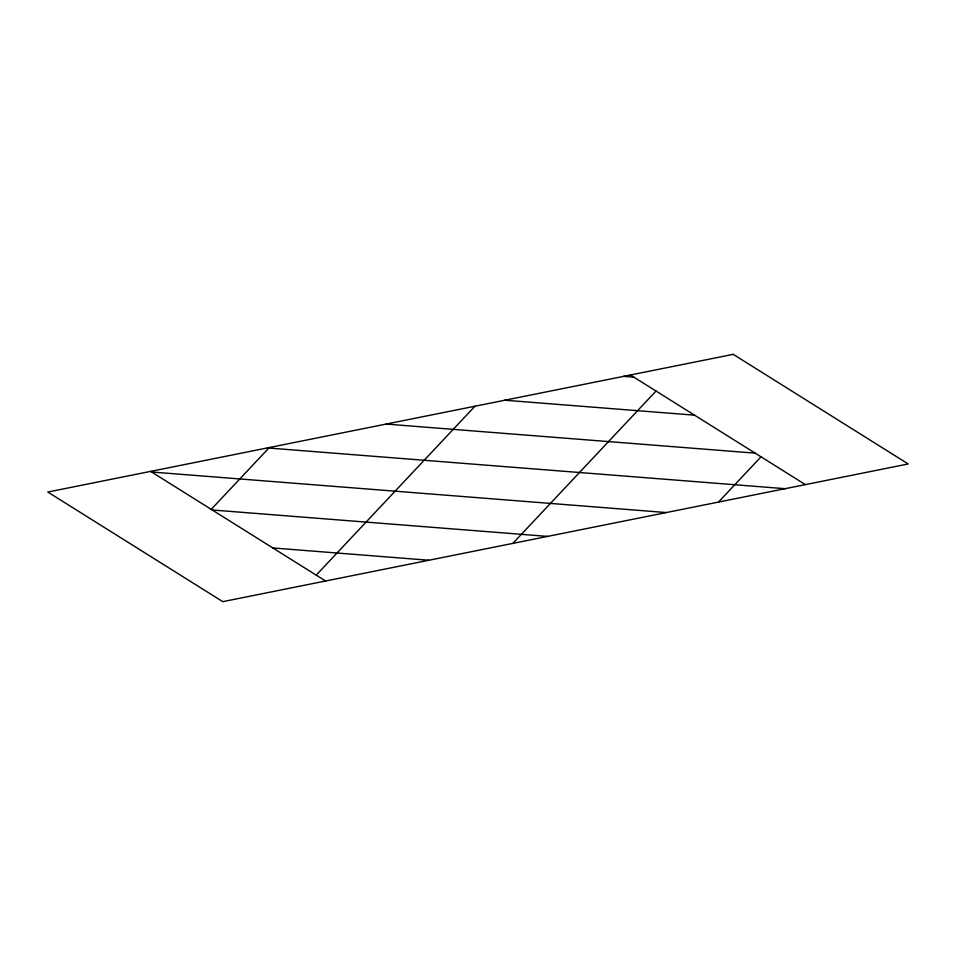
<?xml version="1.0" encoding="UTF-8"?>
<svg xmlns="http://www.w3.org/2000/svg" width="956" height="956" viewBox="0 0 956 956"><rect width="100%" height="100%" fill="white"/><g stroke="black" fill="none" stroke-linecap="round" stroke-linejoin="round"><path stroke-width="1.43" d="M211.228 509.357L269.329 447.528M316.221 575.13L474.965 406.216M512.858 543.39L656.031 391.04M718.482 502.079L761.012 456.825M623.539 376.365L633.912 377.19M504.816 400.217L694.522 415.167M386.105 424.07L755.144 453.144M267.381 447.922L785.079 488.695M151.61 472.001L666.356 512.547M212.22 509.978L547.645 536.4M272.842 547.955L428.921 560.252M630.41 374.991L805.382 484.62M150.618 471.38L325.59 581.009M733.216 354.341L47.8 492.041L222.784 601.659L908.2 463.959L733.216 354.341"/></g></svg>
